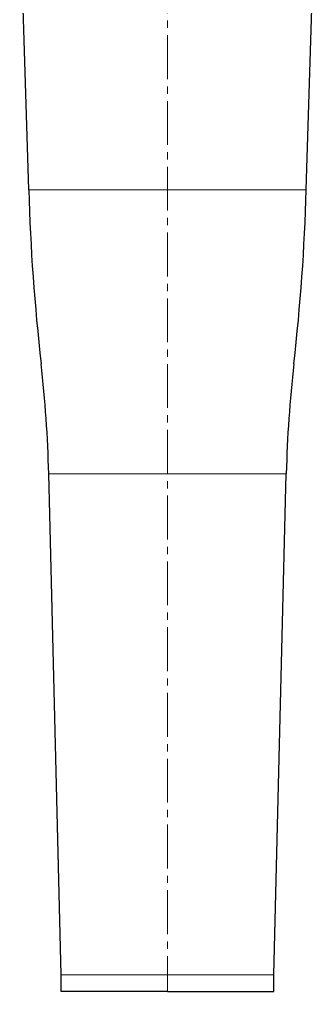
# Model space of a CAD drawing. Extents: x 459 to 1019, y 12 to 613.
# Drawn here: x 979.2 to 1014.6, y 80.9 to 197.3 of the extents above; entities that cross this region are included whole.
import ezdxf

# ---------------------------------------------------------------- set-up
doc = ezdxf.new("R2010")
doc.units = 0
doc.header["$LTSCALE"] = 7
doc.header["$MEASUREMENT"] = 0
doc.linetypes.add('CENTER2', pattern=[1.125, 0.75, -0.125, 0.125, -0.125])
for name, color, linetype, lineweight in [('1', 1, 'CENTER2', 15), ('3', 3, 'CONTINUOUS', 30), ('8', 252, 'CONTINUOUS', 15)]:
    doc.layers.add(name, color=color, linetype=linetype, lineweight=lineweight)

msp = doc.modelspace()

# ---------------------------------------------------------------- linework, layer by layer
at = {"layer": '1'}
msp.add_line((996.8951, 289.9284), (996.8951, 80.9284), dxfattribs=at)
at = {"layer": '3'}
for p, q in [((980.2951, 176.9284), (979.1951, 213.9284)), ((1013.4951, 176.9284), (1014.5951, 213.9284)), ((984.1951, 82.9284), (982.6951, 142.9284)), ((1009.5951, 82.9284), (1011.0951, 142.9284)), ((984.1951, 80.9284), (984.1951, 82.9284)), ((1009.5951, 80.9284), (1009.5951, 82.9284)), ((996.8951, 80.9284), (984.1951, 80.9284)), ((996.8951, 80.9284), (1009.5951, 80.9284))]:
    msp.add_line(p, q, dxfattribs=at)
for centre, radius, start, end in [((1230.8245, 184.3766), 250.6401, 181.702886, 186.477439), ((762.9657, 184.3766), 250.6401, 353.522561, 358.297114), ((832.7419, 139.1796), 150, 1.432096, 6.477439), ((1161.0482, 139.1796), 150, 173.522561, 178.567904)]:
    msp.add_arc(centre, radius, start, end, dxfattribs=at)
at = {"layer": '8'}
for p, q in [((996.8951, 176.9284), (980.2951, 176.9284)), ((996.8951, 176.9284), (1013.4951, 176.9284)), ((996.8951, 142.9284), (982.6951, 142.9284)), ((996.8951, 142.9284), (1011.0951, 142.9284)), ((996.8951, 82.9284), (984.1951, 82.9284)), ((996.8951, 82.9284), (1009.5951, 82.9284))]:
    msp.add_line(p, q, dxfattribs=at)

doc.saveas('drawing.dxf')
